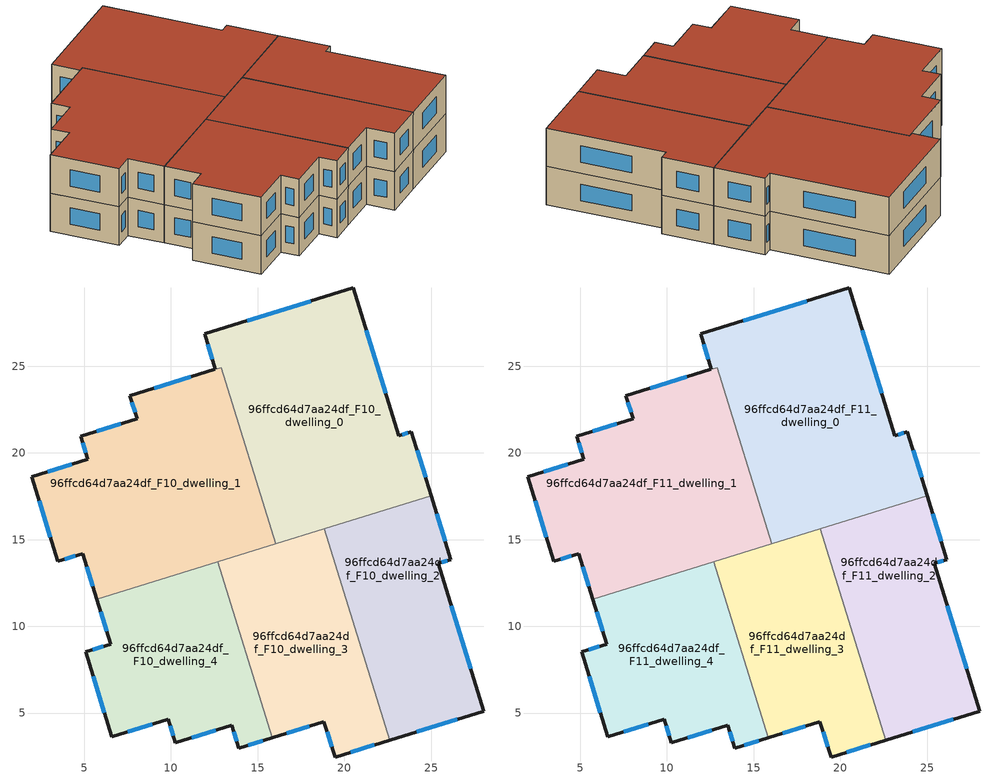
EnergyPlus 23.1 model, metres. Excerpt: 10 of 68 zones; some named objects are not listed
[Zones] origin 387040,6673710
96ffcd64d7aa24df_F10_dwelling_0
 floor to 96ffcd64d7aa24df_F9_dwelling_0 (EU_floor_Construction): 20.52,29.52 23.15,21 23.87,21.22 25.01,17.54 16.03,14.76 12.89,24.93 12.54,24.82 11.94,26.87 z30
 wall outside (EU_wall_Construction): 25.01,17.54 23.87,21.22 23.15,21 20.52,29.52 11.94,26.87 12.54,24.82 z30:33
 wall to 96ffcd64d7aa24df_F10_dwelling_2 (EU_wall_Construction): 18.85,15.64 25.01,17.54 z30:33
 wall to 96ffcd64d7aa24df_F10_dwelling_1 (EU_wall_Construction): 12.54,24.82 12.89,24.93 16.03,14.76 z30:33
 wall to 96ffcd64d7aa24df_F10_dwelling_3 (EU_wall_Construction): 16.03,14.76 18.85,15.64 z30:33
 window (EU_Window_Construction): 12.11,26.28 12.37,25.41 / 18.07,28.76 14.39,27.63 / 22.39,23.44 21.27,27.08 / 23.66,21.16 23.35,21.07 / 24.68,18.59 24.2,20.17 z30.86:32.14
96ffcd64d7aa24df_F10_dwelling_1
 floor to 96ffcd64d7aa24df_F9_dwelling_1 (EU_floor_Construction): 12.89,24.93 16.03,14.76 5.71,11.57 4.9,14.19 3.47,13.75 1.96,18.64 5.2,19.64 4.8,20.96 8.04,21.96 7.63,23.3 12.53,24.82 z30
 wall outside (EU_wall_Construction): 12.53,24.82 7.63,23.3 8.04,21.96 4.8,20.96 5.2,19.64 1.96,18.64 3.47,13.75 4.9,14.19 5.71,11.57 z30:33
 wall to 96ffcd64d7aa24df_F10_dwelling_4 (EU_wall_Construction): 5.71,11.57 12.7,13.73 z30:33
 wall to 96ffcd64d7aa24df_F10_dwelling_3 (EU_wall_Construction): 12.7,13.74 16.03,14.76 z30:33
 window (EU_Window_Construction): 5.13,13.44 5.48,12.32 / 3.88,13.87 4.49,14.06 / 2.39,17.24 3.04,15.14 / 4.28,19.35 2.88,18.92 / 4.91,20.58 5.09,20.02 / 7.12,21.67 5.72,21.24 / 7.75,22.92 7.93,22.34 / 11.13,24.38 9.03,23.73 z30.86:32.14
96ffcd64d7aa24df_F10_dwelling_2
 floor to 96ffcd64d7aa24df_F9_dwelling_2 (EU_floor_Construction): 25.01,17.54 26.15,13.85 25.42,13.63 28.05,5.11 22.62,3.43 18.85,15.63 z30
 wall outside (EU_wall_Construction): 22.62,3.43 28.05,5.11 25.42,13.63 26.15,13.85 25.01,17.54 z30:33
 wall to 96ffcd64d7aa24df_F10_dwelling_3 (EU_wall_Construction): 18.85,15.63 22.62,3.43 z30:33
 window (EU_Window_Construction): 25.82,14.9 25.34,16.48 / 25.63,13.69 25.94,13.79 / 27.3,7.54 26.18,11.19 / 24.17,3.91 26.5,4.63 z30.86:32.14
96ffcd64d7aa24df_F10_dwelling_3
 floor to 96ffcd64d7aa24df_F9_dwelling_3 (EU_floor_Construction): 18.85,15.63 22.62,3.43 19.48,2.46 18.81,4.49 15.84,3.57 12.7,13.74 z30
 wall outside (EU_wall_Construction): 15.84,3.57 18.81,4.49 19.48,2.46 22.62,3.43 z30:33
 wall to 96ffcd64d7aa24df_F10_dwelling_4 (EU_wall_Construction): 12.7,13.74 15.84,3.57 z30:33
 window (EU_Window_Construction): 20.38,2.74 21.72,3.16 / 19,3.91 19.29,3.04 / 16.69,3.84 17.96,4.23 z30.86:32.14
96ffcd64d7aa24df_F10_dwelling_4
 floor to 96ffcd64d7aa24df_F9_dwelling_4 (EU_floor_Construction): 12.7,13.74 15.84,3.57 13.92,2.98 13.51,4.3 10.25,3.3 9.84,4.63 6.59,3.63 5.08,8.52 6.51,8.96 5.71,11.57 z30
 wall outside (EU_wall_Construction): 5.71,11.57 6.51,8.96 5.08,8.52 6.59,3.63 9.84,4.63 10.25,3.3 13.51,4.3 13.92,2.98 15.84,3.57 z30:33
 window (EU_Window_Construction): 9.96,4.25 10.13,3.68 / 7.52,3.92 8.91,4.35 / 5.51,7.12 6.16,5.03 / 6.1,8.84 5.49,8.65 / 5.94,10.83 6.28,9.71 / 14.47,3.15 15.29,3.4 / 13.63,3.93 13.8,3.36 / 11.18,3.58 12.58,4.02 z30.86:32.14
96ffcd64d7aa24df_F11_dwelling_0
 floor to 96ffcd64d7aa24df_F10_dwelling_0 (EU_floor_Construction): 20.52,29.52 23.15,21 23.87,21.22 25.01,17.54 16.03,14.76 12.89,24.93 12.54,24.82 11.94,26.87 z33
 wall outside (EU_wall_Construction): 25.01,17.54 23.87,21.22 23.15,21 20.52,29.52 11.94,26.87 12.54,24.82 z33:36
 wall to 96ffcd64d7aa24df_F11_dwelling_2 (EU_wall_Construction): 18.85,15.64 25.01,17.54 z33:36
 wall to 96ffcd64d7aa24df_F11_dwelling_1 (EU_wall_Construction): 12.54,24.82 12.89,24.93 16.03,14.76 z33:36
 wall to 96ffcd64d7aa24df_F11_dwelling_3 (EU_wall_Construction): 16.03,14.76 18.85,15.64 z33:36
 window (EU_Window_Construction): 12.11,26.28 12.37,25.41 / 18.07,28.76 14.39,27.63 / 22.39,23.44 21.27,27.08 / 23.66,21.16 23.35,21.07 / 24.68,18.59 24.2,20.17 z33.86:35.14
 roof outside (EU_roof_Construction): 25.01,17.54 23.87,21.22 23.15,21 20.52,29.52 11.94,26.87 12.54,24.82 12.89,24.93 16.03,14.76 z36
96ffcd64d7aa24df_F11_dwelling_1
 floor to 96ffcd64d7aa24df_F10_dwelling_1 (EU_floor_Construction): 12.89,24.93 16.03,14.76 5.71,11.57 4.9,14.19 3.47,13.75 1.96,18.64 5.2,19.64 4.8,20.96 8.04,21.96 7.63,23.3 12.53,24.82 z33
 wall outside (EU_wall_Construction): 12.53,24.82 7.63,23.3 8.04,21.96 4.8,20.96 5.2,19.64 1.96,18.64 3.47,13.75 4.9,14.19 5.71,11.57 z33:36
 wall to 96ffcd64d7aa24df_F11_dwelling_4 (EU_wall_Construction): 5.71,11.57 12.7,13.73 z33:36
 wall to 96ffcd64d7aa24df_F11_dwelling_3 (EU_wall_Construction): 12.7,13.74 16.03,14.76 z33:36
 window (EU_Window_Construction): 5.13,13.44 5.48,12.32 / 3.88,13.87 4.49,14.06 / 2.39,17.24 3.04,15.14 / 4.28,19.35 2.88,18.92 / 4.91,20.58 5.09,20.02 / 7.12,21.67 5.72,21.24 / 7.75,22.92 7.93,22.34 / 11.13,24.38 9.03,23.73 z33.86:35.14
 roof outside (EU_roof_Construction): 16.03,14.76 12.89,24.93 12.53,24.82 7.63,23.3 8.04,21.96 4.8,20.96 5.2,19.64 1.96,18.64 3.47,13.75 4.9,14.19 5.71,11.57 z36
96ffcd64d7aa24df_F11_dwelling_2
 floor to 96ffcd64d7aa24df_F10_dwelling_2 (EU_floor_Construction): 25.01,17.54 26.15,13.85 25.42,13.63 28.05,5.11 22.62,3.43 18.85,15.63 z33
 wall outside (EU_wall_Construction): 22.62,3.43 28.05,5.11 25.42,13.63 26.15,13.85 25.01,17.54 z33:36
 wall to 96ffcd64d7aa24df_F11_dwelling_3 (EU_wall_Construction): 18.85,15.63 22.62,3.43 z33:36
 window (EU_Window_Construction): 25.82,14.9 25.34,16.48 / 25.63,13.69 25.94,13.79 / 27.3,7.54 26.18,11.19 / 24.17,3.91 26.5,4.63 z33.86:35.14
 roof outside (EU_roof_Construction): 28.05,5.11 25.42,13.63 26.15,13.85 25.01,17.54 18.85,15.63 22.62,3.43 z36
96ffcd64d7aa24df_F11_dwelling_3
 floor to 96ffcd64d7aa24df_F10_dwelling_3 (EU_floor_Construction): 18.85,15.63 22.62,3.43 19.48,2.46 18.81,4.49 15.84,3.57 12.7,13.74 z33
 wall outside (EU_wall_Construction): 15.84,3.57 18.81,4.49 19.48,2.46 22.62,3.43 z33:36
 wall to 96ffcd64d7aa24df_F11_dwelling_4 (EU_wall_Construction): 12.7,13.74 15.84,3.57 z33:36
 window (EU_Window_Construction): 20.38,2.74 21.72,3.16 / 19,3.91 19.29,3.04 / 16.69,3.84 17.96,4.23 z33.86:35.14
 roof outside (EU_roof_Construction): 22.62,3.43 18.85,15.63 12.7,13.74 15.84,3.57 18.81,4.49 19.48,2.46 z36
96ffcd64d7aa24df_F11_dwelling_4
 floor to 96ffcd64d7aa24df_F10_dwelling_4 (EU_floor_Construction): 12.7,13.74 15.84,3.57 13.92,2.98 13.51,4.3 10.25,3.3 9.84,4.63 6.59,3.63 5.08,8.52 6.51,8.96 5.71,11.57 z33
 wall outside (EU_wall_Construction): 5.71,11.57 6.51,8.96 5.08,8.52 6.59,3.63 9.84,4.63 10.25,3.3 13.51,4.3 13.92,2.98 15.84,3.57 z33:36
 window (EU_Window_Construction): 9.96,4.25 10.13,3.68 / 7.52,3.92 8.91,4.35 / 5.51,7.12 6.16,5.03 / 6.1,8.84 5.49,8.65 / 5.94,10.83 6.28,9.71 / 14.47,3.15 15.29,3.4 / 13.63,3.93 13.8,3.36 / 11.18,3.58 12.58,4.02 z33.86:35.14
 roof outside (EU_roof_Construction): 15.84,3.57 12.7,13.74 5.71,11.57 6.51,8.96 5.08,8.52 6.59,3.63 9.84,4.63 10.25,3.3 13.51,4.3 13.92,2.98 z36
[Building]
EU S2 Campaign: North Axis=0; Terrain=City; Solar Distribution=FullExterior
[Site:Location]
Helsinki-Vantaa.AP: Latitude=60.317; Longitude=24.963; Time Zone=2; Elevation=54.6
[SizingPeriod:WeatherFileDays]
AnnualSizingPeriod: Begin Month=1; Begin Day of Month=1; End Month=12; End Day of Month=31; Day of Week for Start Day=Monday; Use Weather File Daylight Saving Period=No; Use Weather File Rain and Snow Indicators=No
[MATERIAL]
EU_InternalMass_Material: Roughness=MediumRough; Thickness=0.1; Conductivity=1; Density=1800; Specific Heat=900; Thermal Absorptance=0.9; Solar Absorptance=0.7; Visible Absorptance=0.7
[MATERIAL:NOMASS] Roughness=MediumRough; Thermal Absorptance=0.9; Solar Absorptance=0.7; Visible Absorptance=0.7
Name | Thermal Resistance
EU_wall_NoMass | 2.6932
EU_roof_NoMass | 3.19818
EU_floor_NoMass | 2.22482
[WINDOWMATERIAL:SIMPLEGLAZINGSYSTEM]
EU_Window_SimpleGlazing: UFactor=2.14966; Solar Heat Gain Coefficient=0.7; Visible Transmittance=0.7
[CONSTRUCTION]
EU_wall_Construction: EU_wall_NoMass
EU_roof_Construction: EU_roof_NoMass
EU_floor_Construction: EU_floor_NoMass
EU_Window_Construction: EU_Window_SimpleGlazing
EU_InternalMass_Construction: EU_InternalMass_Material
[ZONE] Type=1; Multiplier=1; Ceiling Height=autocalculate; Floor Area=autocalculate; Part of Total Floor Area=Yes
Name | Volume
96ffcd64d7aa24df_F10_dwelling_0; 96ffcd64d7aa24df_F11_dwelling_0 | 342.141
96ffcd64d7aa24df_F10_dwelling_1; 96ffcd64d7aa24df_F11_dwelling_1 | 337.656
96ffcd64d7aa24df_F10_dwelling_2; 96ffcd64d7aa24df_F11_dwelling_2 | 226.582
96ffcd64d7aa24df_F10_dwelling_3; 96ffcd64d7aa24df_F11_dwelling_3 | 226.613
96ffcd64d7aa24df_F10_dwelling_4; 96ffcd64d7aa24df_F11_dwelling_4 | 226.592
[INTERNALMASS] Construction=EU_InternalMass_Construction
Name | Zone or ZoneList | Surface Area
96ffcd64d7aa24df_F10_dwelling_0_EU_InternalMass | 96ffcd64d7aa24df_F10_dwelling_0 | 114.045
96ffcd64d7aa24df_F10_dwelling_1_EU_InternalMass | 96ffcd64d7aa24df_F10_dwelling_1 | 112.55
96ffcd64d7aa24df_F10_dwelling_2_EU_InternalMass | 96ffcd64d7aa24df_F10_dwelling_2 | 75.5269
96ffcd64d7aa24df_F10_dwelling_3_EU_InternalMass | 96ffcd64d7aa24df_F10_dwelling_3 | 75.5379
96ffcd64d7aa24df_F10_dwelling_4_EU_InternalMass | 96ffcd64d7aa24df_F10_dwelling_4 | 75.5305
96ffcd64d7aa24df_F11_dwelling_0_EU_InternalMass | 96ffcd64d7aa24df_F11_dwelling_0 | 114.045
96ffcd64d7aa24df_F11_dwelling_1_EU_InternalMass | 96ffcd64d7aa24df_F11_dwelling_1 | 112.55
96ffcd64d7aa24df_F11_dwelling_2_EU_InternalMass | 96ffcd64d7aa24df_F11_dwelling_2 | 75.5269
96ffcd64d7aa24df_F11_dwelling_3_EU_InternalMass | 96ffcd64d7aa24df_F11_dwelling_3 | 75.5379
96ffcd64d7aa24df_F11_dwelling_4_EU_InternalMass | 96ffcd64d7aa24df_F11_dwelling_4 | 75.5305
[OTHEREQUIPMENT] Fuel Type=Electricity; Design Level Calculation Method=Watts/Area; Power per Zone Floor Area=1; Fraction Latent=0; Fraction Radiant=0; Fraction Lost=0; Carbon Dioxide Generation Rate=0; EndUse Subcategory=EU_Step8_InternalGains
Name | Zone or ZoneList or Space or SpaceList | Schedule
EU_Step8_InternalGain_96ffcd64d7aa24df_F10_dwelling_0_f000 | 96ffcd64d7aa24df_F10_dwelling_0 | EU_Step8_GainSchedule_96ffcd64d7aa24df_F10_dwelling_0_f000
EU_Step8_InternalGain_96ffcd64d7aa24df_F10_dwelling_1_f000 | 96ffcd64d7aa24df_F10_dwelling_1 | EU_Step8_GainSchedule_96ffcd64d7aa24df_F10_dwelling_1_f000
EU_Step8_InternalGain_96ffcd64d7aa24df_F10_dwelling_2_f000 | 96ffcd64d7aa24df_F10_dwelling_2 | EU_Step8_GainSchedule_96ffcd64d7aa24df_F10_dwelling_2_f000
EU_Step8_InternalGain_96ffcd64d7aa24df_F10_dwelling_3_f000 | 96ffcd64d7aa24df_F10_dwelling_3 | EU_Step8_GainSchedule_96ffcd64d7aa24df_F10_dwelling_3_f000
EU_Step8_InternalGain_96ffcd64d7aa24df_F10_dwelling_4_f000 | 96ffcd64d7aa24df_F10_dwelling_4 | EU_Step8_GainSchedule_96ffcd64d7aa24df_F10_dwelling_4_f000
EU_Step8_InternalGain_96ffcd64d7aa24df_F11_dwelling_0_f000 | 96ffcd64d7aa24df_F11_dwelling_0 | EU_Step8_GainSchedule_96ffcd64d7aa24df_F11_dwelling_0_f000
EU_Step8_InternalGain_96ffcd64d7aa24df_F11_dwelling_1_f000 | 96ffcd64d7aa24df_F11_dwelling_1 | EU_Step8_GainSchedule_96ffcd64d7aa24df_F11_dwelling_1_f000
EU_Step8_InternalGain_96ffcd64d7aa24df_F11_dwelling_2_f000 | 96ffcd64d7aa24df_F11_dwelling_2 | EU_Step8_GainSchedule_96ffcd64d7aa24df_F11_dwelling_2_f000
EU_Step8_InternalGain_96ffcd64d7aa24df_F11_dwelling_3_f000 | 96ffcd64d7aa24df_F11_dwelling_3 | EU_Step8_GainSchedule_96ffcd64d7aa24df_F11_dwelling_3_f000
EU_Step8_InternalGain_96ffcd64d7aa24df_F11_dwelling_4_f000 | 96ffcd64d7aa24df_F11_dwelling_4 | EU_Step8_GainSchedule_96ffcd64d7aa24df_F11_dwelling_4_f000
[ZONEVENTILATION:DESIGNFLOWRATE] Schedule=EU_AlwaysOn; Design Flow Rate Calculation Method=AirChanges/Hour; Air Changes per Hour=0.586271; Ventilation Type=Natural; Fan Pressure Rise=0; Fan Total Efficiency=1; Constant Term Coefficient=1; Temperature Term Coefficient=0; Velocity Term Coefficient=0; Velocity Squared Term Coefficient=0; Minimum Indoor Temperature=-100; Maximum Indoor Temperature=100; Delta Temperature=-100; Minimum Outdoor Temperature=-100; Maximum Outdoor Temperature=100; Maximum Wind Speed=40
Name | Zone or ZoneList or Space or SpaceList
EU_ConstantAir_96ffcd64d7aa24df_F10_dwelling_0 | 96ffcd64d7aa24df_F10_dwelling_0
EU_ConstantAir_96ffcd64d7aa24df_F10_dwelling_1 | 96ffcd64d7aa24df_F10_dwelling_1
EU_ConstantAir_96ffcd64d7aa24df_F10_dwelling_2 | 96ffcd64d7aa24df_F10_dwelling_2
EU_ConstantAir_96ffcd64d7aa24df_F10_dwelling_3 | 96ffcd64d7aa24df_F10_dwelling_3
EU_ConstantAir_96ffcd64d7aa24df_F10_dwelling_4 | 96ffcd64d7aa24df_F10_dwelling_4
EU_ConstantAir_96ffcd64d7aa24df_F11_dwelling_0 | 96ffcd64d7aa24df_F11_dwelling_0
EU_ConstantAir_96ffcd64d7aa24df_F11_dwelling_1 | 96ffcd64d7aa24df_F11_dwelling_1
EU_ConstantAir_96ffcd64d7aa24df_F11_dwelling_2 | 96ffcd64d7aa24df_F11_dwelling_2
EU_ConstantAir_96ffcd64d7aa24df_F11_dwelling_3 | 96ffcd64d7aa24df_F11_dwelling_3
EU_ConstantAir_96ffcd64d7aa24df_F11_dwelling_4 | 96ffcd64d7aa24df_F11_dwelling_4
[HVACTEMPLATE:ZONE:IDEALLOADSAIRSYSTEM] System Availability Schedule=EU_AlwaysOn; Maximum Heating Supply Air Temperature=50; Minimum Cooling Supply Air Temperature=13; Maximum Heating Supply Air Humidity Ratio=0.0156; Minimum Cooling Supply Air Humidity Ratio=0.0077; Heating Limit=NoLimit; Cooling Limit=NoLimit; Heating Availability Schedule=EU_AlwaysOn; Cooling Availability Schedule=EU_CoolingOff; Dehumidification Control Type=ConstantSensibleHeatRatio; Cooling Sensible Heat Ratio=0.7; Dehumidification Setpoint=60; Humidification Control Type=None; Humidification Setpoint=30; Outdoor Air Method=None; Outdoor Air Flow Rate per Person=0.00944; Outdoor Air Flow Rate per Zone Floor Area=0; Outdoor Air Flow Rate per Zone=0; Demand Controlled Ventilation Type=None; Outdoor Air Economizer Type=NoEconomizer; Heat Recovery Type=None; Sensible Heat Recovery Effectiveness=0.7; Latent Heat Recovery Effectiveness=0.65
Name | Template Thermostat
96ffcd64d7aa24df_F10_dwelling_0 | EU_HeatOnly_96ffcd64d7aa24df_F10_dwelling_0
96ffcd64d7aa24df_F10_dwelling_1 | EU_HeatOnly_96ffcd64d7aa24df_F10_dwelling_1
96ffcd64d7aa24df_F10_dwelling_2 | EU_HeatOnly_96ffcd64d7aa24df_F10_dwelling_2
96ffcd64d7aa24df_F10_dwelling_3 | EU_HeatOnly_96ffcd64d7aa24df_F10_dwelling_3
96ffcd64d7aa24df_F10_dwelling_4 | EU_HeatOnly_96ffcd64d7aa24df_F10_dwelling_4
96ffcd64d7aa24df_F11_dwelling_0 | EU_HeatOnly_96ffcd64d7aa24df_F11_dwelling_0
96ffcd64d7aa24df_F11_dwelling_1 | EU_HeatOnly_96ffcd64d7aa24df_F11_dwelling_1
96ffcd64d7aa24df_F11_dwelling_2 | EU_HeatOnly_96ffcd64d7aa24df_F11_dwelling_2
96ffcd64d7aa24df_F11_dwelling_3 | EU_HeatOnly_96ffcd64d7aa24df_F11_dwelling_3
96ffcd64d7aa24df_F11_dwelling_4 | EU_HeatOnly_96ffcd64d7aa24df_F11_dwelling_4
[SIZING:ZONE] Zone Cooling Design Supply Air Temperature Input Method=SupplyAirTemperature; Zone Cooling Design Supply Air Temperature=13; Zone Heating Design Supply Air Temperature Input Method=SupplyAirTemperature; Zone Heating Design Supply Air Temperature=50; Zone Cooling Design Supply Air Humidity Ratio=0.008; Zone Heating Design Supply Air Humidity Ratio=0.008; Cooling Design Air Flow Method=DesignDay; Cooling Design Air Flow Rate=0; Cooling Minimum Air Flow per Zone Floor Area=0.000762; Cooling Minimum Air Flow=0; Cooling Minimum Air Flow Fraction=0.2; Heating Design Air Flow Method=DesignDay; Heating Design Air Flow Rate=0; Heating Maximum Air Flow per Zone Floor Area=0.002032; Heating Maximum Air Flow=0.141576; Heating Maximum Air Flow Fraction=0.3; Account for Dedicated Outdoor Air System=No; Dedicated Outdoor Air System Control Strategy=NeutralSupplyAir; Dedicated Outdoor Air Low Setpoint Temperature for Design=autosize; Dedicated Outdoor Air High Setpoint Temperature for Design=autosize; Zone Load Sizing Method=Sensible Load Only No Latent Load; Zone Latent Cooling Design Supply Air Humidity Ratio Input Method=HumidityRatioDifference; Zone Cooling Design Supply Air Humidity Ratio Difference=0.005; Zone Latent Heating Design Supply Air Humidity Ratio Input Method=HumidityRatioDifference; Zone Humidification Design Supply Air Humidity Ratio Difference=0.005
96ffcd64d7aa24df_F10_dwelling_0; 96ffcd64d7aa24df_F10_dwelling_1; 96ffcd64d7aa24df_F10_dwelling_2; 96ffcd64d7aa24df_F10_dwelling_3; 96ffcd64d7aa24df_F10_dwelling_4; 96ffcd64d7aa24df_F11_dwelling_0; 96ffcd64d7aa24df_F11_dwelling_1; 96ffcd64d7aa24df_F11_dwelling_2; 96ffcd64d7aa24df_F11_dwelling_3; 96ffcd64d7aa24df_F11_dwelling_4
[SCHEDULE:CONSTANT]
Name | Hourly Value
EU_AlwaysOn | 1
EU_CoolingOff | 0
[SCHEDULE:FILE] Column Number=1; Rows to Skip at Top=0; Number of Hours of Data=8760; Column Separator=Comma; Interpolate to Timestep=No; Minutes per Item=60; Adjust Schedule for Daylight Savings=Yes
Name | File
EU_Step8_GainSchedule_96ffcd64d7aa24df_F10_dwelling_0_f000 | ../../schedules/96ffcd64d7aa24df/96ffcd64d7aa24df_F10_dwelling_0_f000_gain.csv
EU_Step8_GainSchedule_96ffcd64d7aa24df_F10_dwelling_1_f000 | ../../schedules/96ffcd64d7aa24df/96ffcd64d7aa24df_F10_dwelling_1_f000_gain.csv
EU_Step8_GainSchedule_96ffcd64d7aa24df_F10_dwelling_2_f000 | ../../schedules/96ffcd64d7aa24df/96ffcd64d7aa24df_F10_dwelling_2_f000_gain.csv
EU_Step8_GainSchedule_96ffcd64d7aa24df_F10_dwelling_3_f000 | ../../schedules/96ffcd64d7aa24df/96ffcd64d7aa24df_F10_dwelling_3_f000_gain.csv
EU_Step8_GainSchedule_96ffcd64d7aa24df_F10_dwelling_4_f000 | ../../schedules/96ffcd64d7aa24df/96ffcd64d7aa24df_F10_dwelling_4_f000_gain.csv
EU_Step8_GainSchedule_96ffcd64d7aa24df_F11_dwelling_0_f000 | ../../schedules/96ffcd64d7aa24df/96ffcd64d7aa24df_F11_dwelling_0_f000_gain.csv
EU_Step8_GainSchedule_96ffcd64d7aa24df_F11_dwelling_1_f000 | ../../schedules/96ffcd64d7aa24df/96ffcd64d7aa24df_F11_dwelling_1_f000_gain.csv
EU_Step8_GainSchedule_96ffcd64d7aa24df_F11_dwelling_2_f000 | ../../schedules/96ffcd64d7aa24df/96ffcd64d7aa24df_F11_dwelling_2_f000_gain.csv
EU_Step8_GainSchedule_96ffcd64d7aa24df_F11_dwelling_3_f000 | ../../schedules/96ffcd64d7aa24df/96ffcd64d7aa24df_F11_dwelling_3_f000_gain.csv
EU_Step8_GainSchedule_96ffcd64d7aa24df_F11_dwelling_4_f000 | ../../schedules/96ffcd64d7aa24df/96ffcd64d7aa24df_F11_dwelling_4_f000_gain.csv
